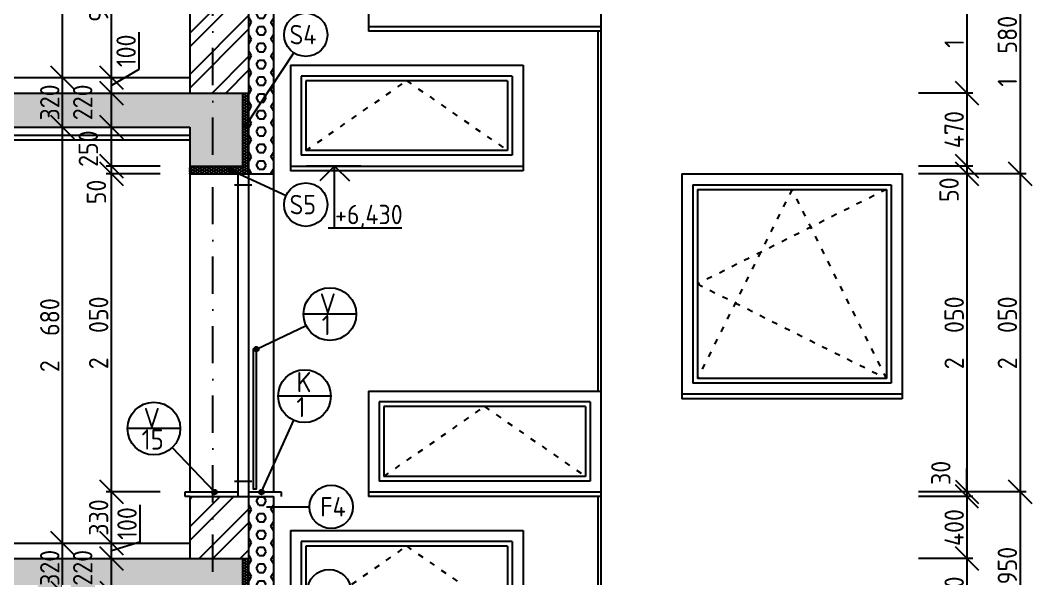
# Model space of a CAD drawing. Extents: x 3792242 to 5145247, y -1546315 to -1031918.
# Drawn here: x 3809350 to 3815874, y -1498990 to -1495390 of the extents above; entities that cross this region are included whole.
import ezdxf

# ---------------------------------------------------------------- set-up
doc = ezdxf.new("R2010")
doc.units = 0
doc.header["$MEASUREMENT"] = 0
doc.linetypes.add('ACAD_ISO03W100', pattern=[30, 12, -18])
doc.linetypes.add('BODKOCIARKOVANA_3', pattern=[5.6, 3, -1.3, 0, -1.3])
doc.layers.get('0').update_dxf_attribs({"linetype": 'CONTINUOUS'})
doc.layers.get('Defpoints').update_dxf_attribs({"color": 61, "linetype": 'CONTINUOUS'})
for name, color, linetype in [('KÓTY', 4, 'CONTINUOUS'), ('MÚRY', 1, 'CONTINUOUS'), ('OKNÁ', 143, 'CONTINUOUS'), ('osi', 253, 'CONTINUOUS'), ('TENKÁ', 7, 'CONTINUOUS'), ('ŠRAFY', 82, 'CONTINUOUS'), ('šrafy-múry', 8, 'CONTINUOUS')]:
    doc.layers.add(name, color=color, linetype=linetype)
doc.styles.add('STYLE1', font='isocp.shx')
doc.dimstyles.new('STANDARD-50', dxfattribs={"dimtxt": 125, "dimasz": 150, "dimexe": 10, "dimexo": 200, "dimgap": 20, "dimtad": 1, "dimdsep": 46, "dimlunit": 6, "dimtxsty": 'STYLE1', "dimblk1": 'OBLIQUE', "dimblk2": 'OBLIQUE', "dimsah": 1, "dimcen": 2.5, "dimse1": 1, "dimse2": 1, "dimadec": 0, "dimazin": 0, "dimtfac": 1, "dimtmove": 1, "dimatfit": 3, "dimldrblk": 'OBLIQUE', "dimfxl": 1, "dimtolj": 1, "dimtzin": 0, "dimarcsym": 0})
pattern_1 = [(45, (10351.7, -394519.38), (-132.5825215, 132.5825215), []), (45, (10440.08, -394519.38), (-132.5825215, 132.5825215), [])]
pattern_2 = [(0, (-605392.31, 16000), (0, 54.12658774), [31.25, -62.5]), (120, (-605392.31, 16000), (-46.875, -27.06329387), [31.25, -62.5]), (60, (-605361.06, 16000), (-46.875, 27.06329387), [31.25, -62.5])]

# ---------------------------------------------------------------- blocks, each defined once
blk = doc.blocks.new('_OBLIQUE')
at = {"color": 0, "linetype": 'ByBlock'}
blk.add_line((-0.5, -0.5), (0.5, 0.5), dxfattribs=at)
blk = doc.blocks.new('*D33346')
at = {"layer": 'Defpoints', "color": 0}
for p in [(3809937.7, -1498860.3), (3810442.7, -1498860.3), (3810442.7, -1499080.3)]:
    blk.add_point(p, dxfattribs=at)
at = {"layer": 'KÓTY', "color": 0, "lineweight": -2, "ltscale": 0.25}
blk.add_line((3809937.7, -1499080.3), (3809937.7, -1498860.3), dxfattribs=at)
at = {"layer": 'KÓTY', "color": 0, "linetype": 'ByBlock', "lineweight": -2, "xscale": 150, "yscale": 150, "zscale": 150}
for p, rotation in [((3809937.7, -1498860.3), 90), ((3809937.7, -1499080.3), 270)]:
    blk.add_blockref('_OBLIQUE', p, dxfattribs=dict(at, rotation=rotation))
at = {"layer": 'KÓTY', "color": 0, "insert": (3809752.7, -1498919.5), "char_height": 125, "attachment_point": 5, "rotation": 90, "style": 'STYLE1'}
blk.add_mtext('\\A1;220', dxfattribs=at)
blk = doc.blocks.new('*D33347')
at = {"layer": 'Defpoints', "color": 0}
for p in [(3809937.7, -1498760.3), (3810442.7, -1498760.3), (3810442.7, -1498860.3)]:
    blk.add_point(p, dxfattribs=at)
at = {"layer": 'KÓTY', "color": 0, "lineweight": -2, "ltscale": 0.25}
for p, q in [((3810121.2, -1498513.9), (3810121.2, -1498754)), ((3810121.2, -1498754), (3809937.7, -1498810.3)), ((3809937.7, -1498860.3), (3809937.7, -1498760.3))]:
    blk.add_line(p, q, dxfattribs=at)
at = {"layer": 'KÓTY', "color": 0, "linetype": 'ByBlock', "lineweight": -2, "xscale": 150, "yscale": 150, "zscale": 150}
for p, rotation in [((3809937.7, -1498760.3), 90), ((3809937.7, -1498860.3), 270)]:
    blk.add_blockref('_OBLIQUE', p, dxfattribs=dict(at, rotation=rotation))
at = {"layer": 'KÓTY', "color": 0, "insert": (3810038.7, -1498634), "char_height": 125, "attachment_point": 5, "rotation": 90, "style": 'STYLE1'}
blk.add_mtext('\\A1;100', dxfattribs=at)
blk = doc.blocks.new('*D33348')
at = {"layer": 'Defpoints', "color": 0}
for p in [(3809937.7, -1498430.3), (3810442.7, -1498430.3), (3810442.7, -1498760.3)]:
    blk.add_point(p, dxfattribs=at)
at = {"layer": 'KÓTY', "color": 0, "lineweight": -2, "ltscale": 0.25}
blk.add_line((3809937.7, -1498760.3), (3809937.7, -1498430.3), dxfattribs=at)
at = {"layer": 'KÓTY', "color": 0, "linetype": 'ByBlock', "lineweight": -2, "xscale": 150, "yscale": 150, "zscale": 150}
for p, rotation in [((3809937.7, -1498430.3), 90), ((3809937.7, -1498760.3), 270)]:
    blk.add_blockref('_OBLIQUE', p, dxfattribs=dict(at, rotation=rotation))
at = {"layer": 'KÓTY', "color": 0, "insert": (3809855.2, -1498595.3), "char_height": 125, "attachment_point": 5, "rotation": 90, "style": 'STYLE1'}
blk.add_mtext('\\A1;330', dxfattribs=at)
blk = doc.blocks.new('*D33349')
at = {"layer": 'Defpoints', "color": 0}
for p in [(3809937.7, -1496380.3), (3810442.7, -1496380.3), (3810442.7, -1498430.3)]:
    blk.add_point(p, dxfattribs=at)
at = {"layer": 'KÓTY', "color": 0, "lineweight": -2, "ltscale": 0.25}
blk.add_line((3809937.7, -1498430.3), (3809937.7, -1496380.3), dxfattribs=at)
at = {"layer": 'KÓTY', "color": 0, "linetype": 'ByBlock', "lineweight": -2, "xscale": 150, "yscale": 150, "zscale": 150}
for p, rotation in [((3809937.7, -1496380.3), 90), ((3809937.7, -1498430.3), 270)]:
    blk.add_blockref('_OBLIQUE', p, dxfattribs=dict(at, rotation=rotation))
at = {"layer": 'KÓTY', "color": 0, "insert": (3809855.2, -1497405.3), "char_height": 125, "attachment_point": 5, "rotation": 90, "style": 'STYLE1'}
blk.add_mtext('\\A1;2ﾠ050', dxfattribs=at)
blk = doc.blocks.new('*D33350')
at = {"layer": 'Defpoints', "color": 0}
for p in [(3809937.7, -1496330.3), (3810442.7, -1496330.3), (3810442.7, -1496380.3)]:
    blk.add_point(p, dxfattribs=at)
at = {"layer": 'KÓTY', "color": 0, "lineweight": -2, "ltscale": 0.25}
blk.add_line((3809937.7, -1496380.3), (3809937.7, -1496330.3), dxfattribs=at)
at = {"layer": 'KÓTY', "color": 0, "linetype": 'ByBlock', "lineweight": -2, "xscale": 150, "yscale": 150, "zscale": 150}
for p, rotation in [((3809937.7, -1496330.3), 90), ((3809937.7, -1496380.3), 270)]:
    blk.add_blockref('_OBLIQUE', p, dxfattribs=dict(at, rotation=rotation))
at = {"layer": 'KÓTY', "color": 0, "insert": (3809841.2, -1496497), "char_height": 125, "attachment_point": 5, "rotation": 90, "style": 'STYLE1'}
blk.add_mtext('\\A1;50', dxfattribs=at)
blk = doc.blocks.new('*D33351')
at = {"layer": 'Defpoints', "color": 0}
for p in [(3809937.7, -1496080.3), (3810442.7, -1496080.3), (3810442.7, -1496330.3)]:
    blk.add_point(p, dxfattribs=at)
at = {"layer": 'KÓTY', "color": 0, "lineweight": -2, "ltscale": 0.25}
blk.add_line((3809937.7, -1496330.3), (3809937.7, -1496080.3), dxfattribs=at)
at = {"layer": 'KÓTY', "color": 0, "linetype": 'ByBlock', "lineweight": -2, "xscale": 150, "yscale": 150, "zscale": 150}
for p, rotation in [((3809937.7, -1496080.3), 90), ((3809937.7, -1496330.3), 270)]:
    blk.add_blockref('_OBLIQUE', p, dxfattribs=dict(at, rotation=rotation))
at = {"layer": 'KÓTY', "color": 0, "insert": (3809788.7, -1496218), "char_height": 125, "attachment_point": 5, "rotation": 90, "style": 'STYLE1'}
blk.add_mtext('\\A1;250', dxfattribs=at)
blk = doc.blocks.new('*D33352')
at = {"layer": 'Defpoints', "color": 0}
for p in [(3809937.7, -1495860.3), (3810442.7, -1495860.3), (3810442.7, -1496080.3)]:
    blk.add_point(p, dxfattribs=at)
at = {"layer": 'KÓTY', "color": 0, "lineweight": -2, "ltscale": 0.25}
blk.add_line((3809937.7, -1496080.3), (3809937.7, -1495860.3), dxfattribs=at)
at = {"layer": 'KÓTY', "color": 0, "linetype": 'ByBlock', "lineweight": -2, "xscale": 150, "yscale": 150, "zscale": 150}
for p, rotation in [((3809937.7, -1495860.3), 90), ((3809937.7, -1496080.3), 270)]:
    blk.add_blockref('_OBLIQUE', p, dxfattribs=dict(at, rotation=rotation))
at = {"layer": 'KÓTY', "color": 0, "insert": (3809752.7, -1495919.5), "char_height": 125, "attachment_point": 5, "rotation": 90, "style": 'STYLE1'}
blk.add_mtext('\\A1;220', dxfattribs=at)
blk = doc.blocks.new('*D33353')
at = {"layer": 'Defpoints', "color": 0}
for p in [(3809937.7, -1495760.3), (3810442.7, -1495760.3), (3810442.7, -1495860.3)]:
    blk.add_point(p, dxfattribs=at)
at = {"layer": 'KÓTY', "color": 0, "lineweight": -2, "ltscale": 0.25}
for p, q in [((3810115.2, -1495467.4), (3810115.2, -1495707.5)), ((3810115.2, -1495707.5), (3809937.7, -1495810.3)), ((3809937.7, -1495860.3), (3809937.7, -1495760.3))]:
    blk.add_line(p, q, dxfattribs=at)
at = {"layer": 'KÓTY', "color": 0, "linetype": 'ByBlock', "lineweight": -2, "xscale": 150, "yscale": 150, "zscale": 150}
for p, rotation in [((3809937.7, -1495760.3), 90), ((3809937.7, -1495860.3), 270)]:
    blk.add_blockref('_OBLIQUE', p, dxfattribs=dict(at, rotation=rotation))
at = {"layer": 'KÓTY', "color": 0, "insert": (3810032.7, -1495587.5), "char_height": 125, "attachment_point": 5, "rotation": 90, "style": 'STYLE1'}
blk.add_mtext('\\A1;100', dxfattribs=at)
blk = doc.blocks.new('*D33354')
at = {"layer": 'Defpoints', "color": 0}
for p in [(3809937.7, -1494800.3), (3810442.7, -1494800.3), (3810442.7, -1495760.3)]:
    blk.add_point(p, dxfattribs=at)
at = {"layer": 'KÓTY', "color": 0, "lineweight": -2, "ltscale": 0.25}
blk.add_line((3809937.7, -1495760.3), (3809937.7, -1494800.3), dxfattribs=at)
at = {"layer": 'KÓTY', "color": 0, "linetype": 'ByBlock', "lineweight": -2, "xscale": 150, "yscale": 150, "zscale": 150}
for p, rotation in [((3809937.7, -1494800.3), 90), ((3809937.7, -1495760.3), 270)]:
    blk.add_blockref('_OBLIQUE', p, dxfattribs=dict(at, rotation=rotation))
at = {"layer": 'KÓTY', "color": 0, "insert": (3809855.2, -1495280.3), "char_height": 125, "attachment_point": 5, "rotation": 90, "style": 'STYLE1'}
blk.add_mtext('\\A1;960', dxfattribs=at)
blk = doc.blocks.new('*D33373')
at = {"layer": 'Defpoints', "color": 0}
for p in [(3809622.7, -1498760.3), (3809622.7, -1498760.3), (3809622.7, -1499080.3)]:
    blk.add_point(p, dxfattribs=at)
at = {"layer": 'KÓTY', "color": 0, "lineweight": -2, "ltscale": 0.25}
blk.add_line((3809622.7, -1499080.3), (3809622.7, -1498760.3), dxfattribs=at)
at = {"layer": 'KÓTY', "color": 0, "linetype": 'ByBlock', "lineweight": -2, "xscale": 150, "yscale": 150, "zscale": 150}
for p, rotation in [((3809622.7, -1498760.3), 90), ((3809622.7, -1499080.3), 270)]:
    blk.add_blockref('_OBLIQUE', p, dxfattribs=dict(at, rotation=rotation))
at = {"layer": 'KÓTY', "color": 0, "insert": (3809540.2, -1498920.3), "char_height": 125, "attachment_point": 5, "rotation": 90, "style": 'STYLE1'}
blk.add_mtext('\\A1;320', dxfattribs=at)
blk = doc.blocks.new('*D33374')
at = {"layer": 'Defpoints', "color": 0}
for p in [(3809622.7, -1496080.3), (3809622.7, -1496080.3), (3809622.7, -1498760.3)]:
    blk.add_point(p, dxfattribs=at)
at = {"layer": 'KÓTY', "color": 0, "lineweight": -2, "ltscale": 0.25}
blk.add_line((3809622.7, -1498760.3), (3809622.7, -1496080.3), dxfattribs=at)
at = {"layer": 'KÓTY', "color": 0, "linetype": 'ByBlock', "lineweight": -2, "xscale": 150, "yscale": 150, "zscale": 150}
for p, rotation in [((3809622.7, -1496080.3), 90), ((3809622.7, -1498760.3), 270)]:
    blk.add_blockref('_OBLIQUE', p, dxfattribs=dict(at, rotation=rotation))
at = {"layer": 'KÓTY', "color": 0, "insert": (3809540.2, -1497420.3), "char_height": 125, "attachment_point": 5, "rotation": 90, "style": 'STYLE1'}
blk.add_mtext('\\A1;2ﾠ680', dxfattribs=at)
blk = doc.blocks.new('*D33375')
at = {"layer": 'Defpoints', "color": 0}
for p in [(3809622.7, -1495760.3), (3809622.7, -1495760.3), (3809622.7, -1496080.3)]:
    blk.add_point(p, dxfattribs=at)
at = {"layer": 'KÓTY', "color": 0, "lineweight": -2, "ltscale": 0.25}
blk.add_line((3809622.7, -1496080.3), (3809622.7, -1495760.3), dxfattribs=at)
at = {"layer": 'KÓTY', "color": 0, "linetype": 'ByBlock', "lineweight": -2, "xscale": 150, "yscale": 150, "zscale": 150}
for p, rotation in [((3809622.7, -1495760.3), 90), ((3809622.7, -1496080.3), 270)]:
    blk.add_blockref('_OBLIQUE', p, dxfattribs=dict(at, rotation=rotation))
at = {"layer": 'KÓTY', "color": 0, "insert": (3809540.2, -1495920.3), "char_height": 125, "attachment_point": 5, "rotation": 90, "style": 'STYLE1'}
blk.add_mtext('\\A1;320', dxfattribs=at)
blk = doc.blocks.new('*D33376')
at = {"layer": 'Defpoints', "color": 0}
for p in [(3809622.7, -1493080.3), (3809622.7, -1493080.3), (3809622.7, -1495760.3)]:
    blk.add_point(p, dxfattribs=at)
at = {"layer": 'KÓTY', "color": 0, "lineweight": -2, "ltscale": 0.25}
blk.add_line((3809622.7, -1495760.3), (3809622.7, -1493080.3), dxfattribs=at)
at = {"layer": 'KÓTY', "color": 0, "linetype": 'ByBlock', "lineweight": -2, "xscale": 150, "yscale": 150, "zscale": 150}
for p, rotation in [((3809622.7, -1493080.3), 90), ((3809622.7, -1495760.3), 270)]:
    blk.add_blockref('_OBLIQUE', p, dxfattribs=dict(at, rotation=rotation))
at = {"layer": 'KÓTY', "color": 0, "insert": (3809540.2, -1494420.3), "char_height": 125, "attachment_point": 5, "rotation": 90, "style": 'STYLE1'}
blk.add_mtext('\\A1;2ﾠ680', dxfattribs=at)
blk = doc.blocks.new('*D49353')
at = {"layer": 'Defpoints', "color": 0}
for p in [(3810982.7, -1494800.3), (3810982.7, -1496380.3), (3815799.2, -1496380.3)]:
    blk.add_point(p, dxfattribs=at)
at = {"layer": 'KÓTY', "color": 0, "lineweight": -2, "ltscale": 0.25}
blk.add_line((3815799.2, -1494800.3), (3815799.2, -1496380.3), dxfattribs=at)
at = {"layer": 'KÓTY', "color": 0, "linetype": 'ByBlock', "lineweight": -2, "xscale": 150, "yscale": 150, "zscale": 150}
for p, rotation in [((3815799.2, -1494800.3), 90), ((3815799.2, -1496380.3), 270)]:
    blk.add_blockref('_OBLIQUE', p, dxfattribs=dict(at, rotation=rotation))
at = {"layer": 'KÓTY', "color": 0, "insert": (3815716.7, -1495590.3), "char_height": 125, "attachment_point": 5, "rotation": 90, "style": 'STYLE1'}
blk.add_mtext('\\A1;1ﾠ580', dxfattribs=at)
blk = doc.blocks.new('*D49354')
at = {"layer": 'Defpoints', "color": 0}
for p in [(3810982.7, -1496380.3), (3810982.7, -1498430.3), (3815799.2, -1498430.3)]:
    blk.add_point(p, dxfattribs=at)
at = {"layer": 'KÓTY', "color": 0, "lineweight": -2, "ltscale": 0.25}
blk.add_line((3815799.2, -1496380.3), (3815799.2, -1498430.3), dxfattribs=at)
at = {"layer": 'KÓTY', "color": 0, "linetype": 'ByBlock', "lineweight": -2, "xscale": 150, "yscale": 150, "zscale": 150}
for p, rotation in [((3815799.2, -1496380.3), 90), ((3815799.2, -1498430.3), 270)]:
    blk.add_blockref('_OBLIQUE', p, dxfattribs=dict(at, rotation=rotation))
at = {"layer": 'KÓTY', "color": 0, "insert": (3815716.7, -1497405.3), "char_height": 125, "attachment_point": 5, "rotation": 90, "style": 'STYLE1'}
blk.add_mtext('\\A1;2ﾠ050', dxfattribs=at)
blk = doc.blocks.new('*D49355')
at = {"layer": 'Defpoints', "color": 0}
for p in [(3810982.7, -1498430.3), (3810982.7, -1499380.3), (3815799.2, -1499380.3)]:
    blk.add_point(p, dxfattribs=at)
at = {"layer": 'KÓTY', "color": 0, "lineweight": -2, "ltscale": 0.25}
blk.add_line((3815799.2, -1498430.3), (3815799.2, -1499380.3), dxfattribs=at)
at = {"layer": 'KÓTY', "color": 0, "linetype": 'ByBlock', "lineweight": -2, "xscale": 150, "yscale": 150, "zscale": 150}
for p, rotation in [((3815799.2, -1498430.3), 90), ((3815799.2, -1499380.3), 270)]:
    blk.add_blockref('_OBLIQUE', p, dxfattribs=dict(at, rotation=rotation))
at = {"layer": 'KÓTY', "color": 0, "insert": (3815716.7, -1498905.3), "char_height": 125, "attachment_point": 5, "rotation": 90, "style": 'STYLE1'}
blk.add_mtext('\\A1;950', dxfattribs=at)
blk = doc.blocks.new('*D49366')
at = {"layer": 'Defpoints', "color": 0}
for p in [(3810752.7, -1494830.3), (3810782.7, -1495860.3), (3815456.2, -1495860.3)]:
    blk.add_point(p, dxfattribs=at)
at = {"layer": 'KÓTY', "color": 0, "lineweight": -2, "ltscale": 0.25}
blk.add_line((3815456.2, -1494830.3), (3815456.2, -1495860.3), dxfattribs=at)
at = {"layer": 'KÓTY', "color": 0, "linetype": 'ByBlock', "lineweight": -2, "xscale": 150, "yscale": 150, "zscale": 150}
for p, rotation in [((3815456.2, -1494830.3), 90), ((3815456.2, -1495860.3), 270)]:
    blk.add_blockref('_OBLIQUE', p, dxfattribs=dict(at, rotation=rotation))
at = {"layer": 'KÓTY', "color": 0, "insert": (3815373.7, -1495345.3), "char_height": 125, "attachment_point": 5, "rotation": 90, "style": 'STYLE1'}
blk.add_mtext('\\A1;1ﾠ030', dxfattribs=at)
blk = doc.blocks.new('*D49367')
at = {"layer": 'Defpoints', "color": 0}
for p in [(3810782.7, -1495860.3), (3810782.7, -1496330.3), (3815456.2, -1496330.3)]:
    blk.add_point(p, dxfattribs=at)
at = {"layer": 'KÓTY', "color": 0, "lineweight": -2, "ltscale": 0.25}
blk.add_line((3815456.2, -1495860.3), (3815456.2, -1496330.3), dxfattribs=at)
at = {"layer": 'KÓTY', "color": 0, "linetype": 'ByBlock', "lineweight": -2, "xscale": 150, "yscale": 150, "zscale": 150}
for p, rotation in [((3815456.2, -1495860.3), 90), ((3815456.2, -1496330.3), 270)]:
    blk.add_blockref('_OBLIQUE', p, dxfattribs=dict(at, rotation=rotation))
at = {"layer": 'KÓTY', "color": 0, "insert": (3815373.7, -1496095.3), "char_height": 125, "attachment_point": 5, "rotation": 90, "style": 'STYLE1'}
blk.add_mtext('\\A1;470', dxfattribs=at)
blk = doc.blocks.new('*D49368')
at = {"layer": 'Defpoints', "color": 0}
for p in [(3810782.7, -1496330.3), (3810822.7, -1496380.3), (3815456.2, -1496380.3)]:
    blk.add_point(p, dxfattribs=at)
at = {"layer": 'KÓTY', "color": 0, "lineweight": -2, "ltscale": 0.25}
blk.add_line((3815456.2, -1496330.3), (3815456.2, -1496380.3), dxfattribs=at)
at = {"layer": 'KÓTY', "color": 0, "linetype": 'ByBlock', "lineweight": -2, "xscale": 150, "yscale": 150, "zscale": 150}
for p, rotation in [((3815456.2, -1496330.3), 90), ((3815456.2, -1496380.3), 270)]:
    blk.add_blockref('_OBLIQUE', p, dxfattribs=dict(at, rotation=rotation))
at = {"layer": 'KÓTY', "color": 0, "insert": (3815340.7, -1496482.5), "char_height": 125, "attachment_point": 5, "rotation": 90, "style": 'STYLE1'}
blk.add_mtext('\\A1;50', dxfattribs=at)
blk = doc.blocks.new('*D49369')
at = {"layer": 'Defpoints', "color": 0}
for p in [(3810822.7, -1496380.3), (3810752.7, -1498430.3), (3815456.2, -1498430.3)]:
    blk.add_point(p, dxfattribs=at)
at = {"layer": 'KÓTY', "color": 0, "lineweight": -2, "ltscale": 0.25}
blk.add_line((3815456.2, -1496380.3), (3815456.2, -1498430.3), dxfattribs=at)
at = {"layer": 'KÓTY', "color": 0, "linetype": 'ByBlock', "lineweight": -2, "xscale": 150, "yscale": 150, "zscale": 150}
for p, rotation in [((3815456.2, -1496380.3), 90), ((3815456.2, -1498430.3), 270)]:
    blk.add_blockref('_OBLIQUE', p, dxfattribs=dict(at, rotation=rotation))
at = {"layer": 'KÓTY', "color": 0, "insert": (3815373.7, -1497405.3), "char_height": 125, "attachment_point": 5, "rotation": 90, "style": 'STYLE1'}
blk.add_mtext('\\A1;2ﾠ050', dxfattribs=at)
blk = doc.blocks.new('*D49370')
at = {"layer": 'Defpoints', "color": 0}
for p in [(3810752.7, -1498430.3), (3810752.7, -1498460.3), (3815456.2, -1498460.3)]:
    blk.add_point(p, dxfattribs=at)
at = {"layer": 'KÓTY', "color": 0, "lineweight": -2, "ltscale": 0.25}
for p, q in [((3815456.2, -1498430.3), (3815456.2, -1498280.3)), ((3815456.2, -1498430.3), (3815456.2, -1498460.3)), ((3815456.2, -1498460.3), (3815456.2, -1498610.3))]:
    blk.add_line(p, q, dxfattribs=at)
at = {"layer": 'KÓTY', "color": 0, "linetype": 'ByBlock', "lineweight": -2, "xscale": 150, "yscale": 150, "zscale": 150}
for p, rotation in [((3815456.2, -1498430.3), 270), ((3815456.2, -1498460.3), 90)]:
    blk.add_blockref('_OBLIQUE', p, dxfattribs=dict(at, rotation=rotation))
at = {"layer": 'KÓTY', "color": 0, "insert": (3815287.7, -1498308), "char_height": 125, "attachment_point": 5, "rotation": 90, "style": 'STYLE1'}
blk.add_mtext('\\A1;30', dxfattribs=at)
blk = doc.blocks.new('*D49371')
at = {"layer": 'Defpoints', "color": 0}
for p in [(3810752.7, -1498460.3), (3810782.7, -1498860.3), (3815456.2, -1498860.3)]:
    blk.add_point(p, dxfattribs=at)
at = {"layer": 'KÓTY', "color": 0, "lineweight": -2, "ltscale": 0.25}
blk.add_line((3815456.2, -1498460.3), (3815456.2, -1498860.3), dxfattribs=at)
at = {"layer": 'KÓTY', "color": 0, "linetype": 'ByBlock', "lineweight": -2, "xscale": 150, "yscale": 150, "zscale": 150}
for p, rotation in [((3815456.2, -1498460.3), 90), ((3815456.2, -1498860.3), 270)]:
    blk.add_blockref('_OBLIQUE', p, dxfattribs=dict(at, rotation=rotation))
at = {"layer": 'KÓTY', "color": 0, "insert": (3815373.7, -1498660.3), "char_height": 125, "attachment_point": 5, "rotation": 90, "style": 'STYLE1'}
blk.add_mtext('\\A1;400', dxfattribs=at)
blk = doc.blocks.new('*D49372')
at = {"layer": 'Defpoints', "color": 0}
for p in [(3810782.7, -1498860.3), (3810782.7, -1499330.3), (3815456.2, -1499330.3)]:
    blk.add_point(p, dxfattribs=at)
at = {"layer": 'KÓTY', "color": 0, "lineweight": -2, "ltscale": 0.25}
blk.add_line((3815456.2, -1498860.3), (3815456.2, -1499330.3), dxfattribs=at)
at = {"layer": 'KÓTY', "color": 0, "linetype": 'ByBlock', "lineweight": -2, "xscale": 150, "yscale": 150, "zscale": 150}
for p, rotation in [((3815456.2, -1498860.3), 90), ((3815456.2, -1499330.3), 270)]:
    blk.add_blockref('_OBLIQUE', p, dxfattribs=dict(at, rotation=rotation))
at = {"layer": 'KÓTY', "color": 0, "insert": (3815373.7, -1499095.3), "char_height": 125, "attachment_point": 5, "rotation": 90, "style": 'STYLE1'}
blk.add_mtext('\\A1;470', dxfattribs=at)

msp = doc.modelspace()

# ---------------------------------------------------------------- hatches: boundary and pattern name
at = {"layer": 'TENKÁ'}
h = msp.add_hatch(color=256, dxfattribs=at)
h.dxf.hatch_style = 1
h.paths.add_polyline_path([(3810805.193, -1496054.676, -2.41421356), (3810790.193, -1496069.676, -0.41421356)])
h = msp.add_hatch(color=256, dxfattribs=at)
h.dxf.hatch_style = 1
h.paths.add_polyline_path([(3810710.664, -1496341.499, 2.41421356), (3810725.664, -1496356.499, 0.41421356)])
h = msp.add_hatch(color=256, dxfattribs=at)
h.dxf.hatch_style = 1
h.paths.add_polyline_path([(3810872.693, -1497495.27, 2.41421356), (3810887.693, -1497510.27, 0.41421356)])
h = msp.add_hatch(color=256, dxfattribs=at)
h.dxf.hatch_style = 1
h.paths.add_polyline_path([(3810602.193, -1498416.845, 2.41421356), (3810617.193, -1498431.845, 0.41421356)])
h = msp.add_hatch(color=256, dxfattribs=at)
h.dxf.hatch_style = 1
h.paths.add_polyline_path([(3810905.193, -1498416.845, 2.41421356), (3810920.193, -1498431.845, 0.41421356)])
at = {"layer": 'ŠRAFY'}
h = msp.add_hatch(dxfattribs=at)
h.set_pattern_fill('ANSI32', color=256, scale=500)
h.set_pattern_definition(pattern_1)
h.paths.add_polyline_path([(3810822.693, -1494830.27), (3810442.693, -1494830.27), (3810442.693, -1495760.27), (3810442.693, -1495860.27), (3810822.693, -1495860.27)])
h = msp.add_hatch(dxfattribs=at)
h.set_pattern_fill('HEX', color=256, scale=250)
h.set_pattern_definition(pattern_2)
h.paths.add_polyline_path([(3810822.693, -1496380.27), (3810982.693, -1496380.27), (3810982.693, -1494830.27), (3810822.693, -1494830.27), (3810822.693, -1495860.27)])
h = msp.add_hatch(dxfattribs=at)
h.set_pattern_fill('HONEY', color=256, scale=80, angle=180)
h.set_pattern_definition([(0, (-628250.307, 4000), (15, 8.660254038), [10, -20]), (120, (-628250.307, 4000), (-15, 8.660254038), [10, -20]), (60, (-628250.307, 4000), (4e-15, 17.320508076), [-20, 10])])
h.paths.add_polyline_path([(3810822.693, -1495860.27), (3810822.693, -1496330.27), (3810782.693, -1496330.27), (3810782.693, -1495860.27)])
h = msp.add_hatch(dxfattribs=at)
h.set_pattern_fill('HONEY', color=256, scale=80, angle=180)
h.set_pattern_definition([(0, (-628250.307, 4000), (15, 8.660254038), [10, -20]), (120, (-628250.307, 4000), (-15, 8.660254038), [10, -20]), (60, (-628250.307, 4000), (3e-15, 17.320508076), [-20, 10])])
h.paths.add_polyline_path([(3810442.693, -1496380.27), (3810442.693, -1496330.27), (3810512.693, -1496330.27), (3810542.693, -1496330.27), (3810612.693, -1496330.27), (3810682.693, -1496330.27), (3810752.693, -1496330.27), (3810822.693, -1496330.27), (3810822.693, -1496380.27), (3810752.693, -1496380.27)])
h = msp.add_hatch(dxfattribs=at)
h.set_pattern_fill('ANSI32', color=256, scale=500)
h.set_pattern_definition(pattern_1)
h.paths.add_polyline_path([(3810822.693, -1498860.27), (3810822.693, -1498460.27), (3810752.693, -1498460.27), (3810442.693, -1498460.27), (3810442.693, -1498760.27), (3810442.693, -1498860.27)])
h = msp.add_hatch(dxfattribs=at)
h.set_pattern_fill('HEX', color=256, scale=250)
h.set_pattern_definition(pattern_2)
h.paths.add_polyline_path([(3810982.693, -1499380.27), (3810982.693, -1498460.27), (3810822.693, -1498460.27), (3810822.693, -1498860.27), (3810822.693, -1499380.27)])
h = msp.add_hatch(dxfattribs=at)
h.set_pattern_fill('HONEY', color=256, scale=80, angle=180)
h.set_pattern_definition([(0, (-628250.307, 1000), (15, 8.660254038), [10, -20]), (120, (-628250.307, 1000), (-15, 8.660254038), [10, -20]), (60, (-628250.307, 1000), (4e-15, 17.320508076), [-20, 10])])
h.paths.add_polyline_path([(3810822.693, -1498860.27), (3810822.693, -1499330.27), (3810782.693, -1499330.27), (3810782.693, -1498860.27)])
at = {"layer": 'šrafy-múry'}
h = msp.add_hatch(dxfattribs=at)
h.set_pattern_fill('ANSI36', color=253, scale=800, angle=180)
h.set_pattern_definition([(45, (-120860.31, 39883.5), (53.0330086, 194.4543648), [250, -50, 0, -50])])
h.paths.add_polyline_path([(3795652.693, -1495910.27), (3795632.693, -1495910.27), (3795632.693, -1496080.27), (3796982.693, -1496080.27), (3797142.693, -1496080.27), (3797222.693, -1496080.27), (3797222.693, -1496330.27), (3797522.693, -1496330.27), (3797522.693, -1496080.27), (3802757.693, -1496080.27), (3802897.693, -1496080.27), (3805447.693, -1496080.27), (3805562.693, -1496080.27), (3810442.693, -1496080.27), (3810442.693, -1496330.27), (3810782.693, -1496330.27), (3810782.693, -1495860.27), (3810442.693, -1495860.27), (3805562.693, -1495860.27), (3805447.693, -1495860.27), (3802897.693, -1495860.27), (3802757.693, -1495860.27), (3797222.693, -1495860.27), (3797222.693, -1495910.27), (3797212.693, -1495910.27), (3797142.693, -1495910.27), (3795702.693, -1495910.27)])
h = msp.add_hatch(dxfattribs=at)
h.set_pattern_fill('ANSI36', color=253, scale=800, angle=180)
h.set_pattern_definition([(45, (-120860.31, 36883.5), (53.0330086, 194.4543648), [250, -50, 0, -50])])
h.paths.add_polyline_path([(3795652.693, -1498910.27), (3795632.693, -1498910.27), (3795632.693, -1499080.27), (3796982.693, -1499080.27), (3797142.693, -1499080.27), (3797222.693, -1499080.27), (3797222.693, -1499330.27), (3797522.693, -1499330.27), (3797522.693, -1499080.27), (3802757.693, -1499080.27), (3802897.693, -1499080.27), (3805447.693, -1499080.27), (3805562.693, -1499080.27), (3810442.693, -1499080.27), (3810442.693, -1499330.27), (3810782.693, -1499330.27), (3810782.693, -1498860.27), (3810442.693, -1498860.27), (3805562.693, -1498860.27), (3805447.693, -1498860.27), (3802897.693, -1498860.27), (3802757.693, -1498860.27), (3797222.693, -1498860.27), (3797222.693, -1498910.27), (3797212.693, -1498910.27), (3797142.693, -1498910.27), (3795702.693, -1498910.27)])

# ---------------------------------------------------------------- linework, layer by layer
at = {"layer": 'KÓTY', "ltscale": 0.25}
for p, q in [((3815494.193, -1495860.27), (3815144.193, -1495860.27)), ((3810253.096, -1496330.27), (3809903.096, -1496330.27)), ((3811546.693, -1496330.27), (3811196.693, -1496330.27)), ((3815494.193, -1496330.27), (3815144.193, -1496330.27)), ((3810253.096, -1496380.27), (3809903.096, -1496380.27)), ((3815494.193, -1496380.27), (3815144.193, -1496380.27)), ((3815837.193, -1496380.27), (3815487.193, -1496380.27)), ((3810253.096, -1498430.27), (3809903.096, -1498430.27)), ((3815494.193, -1498430.27), (3815144.193, -1498430.27)), ((3815494.193, -1498460.27), (3815144.193, -1498460.27)), ((3815837.193, -1498430.27), (3815487.193, -1498430.27)), ((3815494.193, -1498860.27), (3815144.193, -1498860.27))]:
    msp.add_line(p, q, dxfattribs=at)
at = {"layer": 'MÚRY'}
for p, q in [((3810442.693, -1494830.27), (3810442.693, -1495760.27)), ((3810982.693, -1494830.27), (3810982.693, -1496380.27)), ((3805942.693, -1495760.27), (3810442.693, -1495760.27)), ((3805942.693, -1496080.27), (3810442.693, -1496080.27)), ((3810442.693, -1496080.27), (3810442.693, -1496380.27)), ((3810442.693, -1496380.27), (3810982.693, -1496380.27)), ((3810442.693, -1498460.27), (3810982.693, -1498460.27)), ((3810442.693, -1498460.27), (3810442.693, -1498760.27)), ((3810982.693, -1498460.27), (3810982.693, -1499380.27)), ((3805942.693, -1498760.27), (3810442.693, -1498760.27))]:
    msp.add_line(p, q, dxfattribs=at)
at = {"layer": 'OKNÁ', "ltscale": 0.25}
for p, q in [((3810805.193, -1496069.676), (3811114.185, -1495600.542)), ((3811192.693, -1495780.27), (3811192.693, -1496230.27)), ((3812492.693, -1495780.27), (3811192.693, -1495780.27)), ((3812492.693, -1495780.27), (3812492.693, -1496230.27)), ((3812492.693, -1496230.27), (3811192.693, -1496230.27)), ((3810752.693, -1496380.27), (3810752.693, -1498460.27)), ((3810822.693, -1496380.27), (3810822.693, -1498460.27)), ((3810732.693, -1496450.27), (3810842.693, -1496450.27)), ((3812995.193, -1497880.27), (3811695.193, -1497880.27)), ((3811695.193, -1497880.27), (3811695.193, -1498330.27)), ((3812995.193, -1497880.27), (3812995.193, -1498330.27)), ((3812995.193, -1498330.27), (3811695.193, -1498330.27)), ((3810732.693, -1498360.27), (3810842.693, -1498360.27)), ((3810938.193, -1498526.907), (3811215.554, -1498526.907)), ((3811192.693, -1498780.27), (3811192.693, -1499230.27)), ((3812492.693, -1498780.27), (3811192.693, -1498780.27)), ((3812492.693, -1498780.27), (3812492.693, -1499230.27))]:
    msp.add_line(p, q, dxfattribs=at)
at = {"layer": 'OKNÁ', "linetype": 'ACAD_ISO03W100', "ltscale": 3}
for p, q in [((3811192.693, -1496230.27), (3811842.693, -1495780.27)), ((3811842.693, -1495780.27), (3812492.693, -1496230.27)), ((3814937.693, -1496480.27), (3813717.693, -1497090.27)), ((3814327.693, -1496480.27), (3813717.693, -1497700.27)), ((3814937.693, -1497700.27), (3814327.693, -1496480.27)), ((3813717.693, -1497090.27), (3814937.693, -1497700.27)), ((3811695.193, -1498330.27), (3812345.193, -1497880.27)), ((3812345.193, -1497880.27), (3812995.193, -1498330.27)), ((3811192.693, -1499230.27), (3811842.693, -1498780.27)), ((3811842.693, -1498780.27), (3812492.693, -1499230.27))]:
    msp.add_line(p, q, dxfattribs=at)
at = {"layer": 'OKNÁ'}
for p, q in [((3813717.693, -1496480.27), (3814937.693, -1496480.27)), ((3813717.693, -1496480.27), (3813717.693, -1497700.27)), ((3814937.693, -1496480.27), (3814937.693, -1497700.27)), ((3814937.693, -1497700.27), (3813717.693, -1497700.27))]:
    msp.add_line(p, q, dxfattribs=at)
at = {"layer": 'OKNÁ', "ltscale": 0.25}
msp.add_lwpolyline([(3810872.693, -1497510.27), (3810852.693, -1497510.27), (3810852.693, -1498410.27), (3810872.693, -1498410.27)], close=True, dxfattribs=at)
for centre in [(3811191.193, -1495483.623), (3811191.193, -1496578.946), (3811355.554, -1498526.907), (3811342.089, -1499069.676)]:
    msp.add_circle(centre, 140, dxfattribs=at)
at = {"layer": 'osi', "linetype": 'BODKOCIARKOVANA_3', "ltscale": 80}
msp.add_line((3810592.693, -1508356), (3810592.693, -1485946), dxfattribs=at)
at = {"layer": 'TENKÁ'}
for p, q in [((3810822.693, -1494830.27), (3810822.693, -1496380.27)), ((3810442.693, -1495760.27), (3810442.693, -1495860.27)), ((3797222.693, -1495860.27), (3810822.693, -1495860.27)), ((3810782.693, -1495860.27), (3810782.693, -1496330.27)), ((3805942.693, -1496130.27), (3810442.693, -1496130.27)), ((3805942.693, -1496160.27), (3810442.693, -1496160.27)), ((3810442.693, -1496330.27), (3810782.693, -1496330.27)), ((3810442.693, -1496380.27), (3810442.693, -1498430.27)), ((3810710.664, -1496356.499), (3811064.145, -1496520.133)), ((3810982.693, -1496380.27), (3810982.693, -1498430.27)), ((3813617.693, -1496380.27), (3815037.693, -1496380.27)), ((3813617.693, -1496380.27), (3813617.693, -1497830.27)), ((3815037.693, -1496380.27), (3815037.693, -1497830.27)), ((3813687.693, -1496450.27), (3814967.693, -1496450.27)), ((3813687.693, -1496450.27), (3813687.693, -1497730.27)), ((3814967.693, -1496450.27), (3814967.693, -1497730.27)), ((3810872.693, -1497510.27), (3811193.463, -1497357.57)), ((3814967.693, -1497730.27), (3813687.693, -1497730.27)), ((3815037.693, -1497800.27), (3813617.693, -1497800.27)), ((3815037.693, -1497830.27), (3813617.693, -1497830.27)), ((3810906.484, -1498430.27), (3811113.678, -1497968.47)), ((3810602.193, -1498430.27), (3810329.492, -1498145.292)), ((3810412.693, -1498430.27), (3810752.693, -1498430.27)), ((3810412.693, -1498460.27), (3810412.693, -1498430.27)), ((3810442.693, -1498460.27), (3810412.693, -1498460.27)), ((3810822.693, -1498430.27), (3811032.693, -1498430.27)), ((3810822.693, -1498460.27), (3810822.693, -1499380.27)), ((3811032.693, -1498430.27), (3811032.693, -1498460.27)), ((3810442.693, -1498760.27), (3810442.693, -1498860.27)), ((3797222.693, -1498860.27), (3810822.693, -1498860.27)), ((3810782.693, -1498860.27), (3810782.693, -1499330.27))]:
    msp.add_line(p, q, dxfattribs=at)
at = {"layer": 'TENKÁ', "ltscale": 0.25}
for p, q in [((3811595.193, -1494780.27), (3811595.193, -1495460.27)), ((3813095.193, -1494780.27), (3813095.193, -1495460.27)), ((3811595.193, -1495430.27), (3813095.193, -1495430.27)), ((3813095.193, -1495460.27), (3811595.193, -1495460.27)), ((3811092.693, -1495680.27), (3811092.693, -1496360.27)), ((3811092.693, -1495680.27), (3812592.693, -1495680.27)), ((3812592.693, -1495680.27), (3812592.693, -1496360.27)), ((3811162.693, -1495750.27), (3811162.693, -1496260.27)), ((3812522.693, -1495750.27), (3811162.693, -1495750.27)), ((3812522.693, -1495750.27), (3812522.693, -1496260.27)), ((3812522.693, -1496260.27), (3811162.693, -1496260.27)), ((3811092.693, -1496330.27), (3812592.693, -1496330.27)), ((3812592.693, -1496360.27), (3811092.693, -1496360.27)), ((3811516.958, -1497284.5), (3811176.958, -1497284.5)), ((3811353.268, -1497813.367), (3811013.268, -1497813.367)), ((3811595.193, -1497780.27), (3811595.193, -1498460.27)), ((3811595.193, -1497780.27), (3813095.193, -1497780.27)), ((3813095.193, -1497780.27), (3813095.193, -1498460.27)), ((3813025.193, -1497850.27), (3811665.193, -1497850.27)), ((3811665.193, -1497850.27), (3811665.193, -1498360.27)), ((3813025.193, -1497850.27), (3813025.193, -1498360.27)), ((3810381.958, -1498022.468), (3810041.958, -1498022.468)), ((3813025.193, -1498360.27), (3811665.193, -1498360.27)), ((3811595.193, -1498430.27), (3813095.193, -1498430.27)), ((3813095.193, -1498460.27), (3811595.193, -1498460.27)), ((3811092.693, -1498680.27), (3811092.693, -1499360.27)), ((3811092.693, -1498680.27), (3812592.693, -1498680.27)), ((3812592.693, -1498680.27), (3812592.693, -1499360.27)), ((3811162.693, -1498750.27), (3811162.693, -1499260.27)), ((3812522.693, -1498750.27), (3811162.693, -1498750.27)), ((3812522.693, -1498750.27), (3812522.693, -1499260.27))]:
    msp.add_line(p, q, dxfattribs=at)
at = {"layer": 'TENKÁ', "color": 8, "ltscale": 0.25}
for p, q in [((3813075.193, -1495460.27), (3813075.193, -1497780.27)), ((3813095.193, -1495460.27), (3813095.193, -1497780.27)), ((3813075.193, -1498460.27), (3813075.193, -1500780.27)), ((3813095.193, -1498460.27), (3813095.193, -1500780.27))]:
    msp.add_line(p, q, dxfattribs=at)
at = {"layer": 'TENKÁ', "linetype": 'ByBlock', "ltscale": 0.25}
for p, q in [((3811377.749, -1496330.27), (3811282.29, -1496425.73)), ((3811377.749, -1496330.27), (3811473.209, -1496425.73)), ((3811377.749, -1496730.27), (3811377.749, -1496330.27)), ((3811810.554, -1496730.27), (3811336.656, -1496730.27))]:
    msp.add_line(p, q, dxfattribs=at)
at = {"layer": 'TENKÁ'}
for centre in [(3810805.193, -1496069.676), (3810710.664, -1496356.499), (3810872.693, -1497510.27), (3810602.193, -1498431.845), (3810905.193, -1498431.845)]:
    msp.add_circle(centre, 15, dxfattribs=at)
at = {"layer": 'TENKÁ', "ltscale": 0.25}
for centre in [(3811346.958, -1497284.5), (3811183.268, -1497813.367), (3810211.958, -1498022.468)]:
    msp.add_circle(centre, 170, dxfattribs=at)

# ---------------------------------------------------------------- texts
at = {"layer": 'TENKÁ', "ltscale": 0.25, "style": 'STYLE1'}
for s, p in [('S4', (3811086.888, -1495545.801)), ('S5', (3811086.888, -1496641.124)), ('+6,430', (3811380.185, -1496704.944)), ('F4', (3811284.25, -1498589.085))]:
    msp.add_text(s, height=125, dxfattribs=at).set_placement(p)
at = {"layer": 'TENKÁ', "style": 'STYLE1'}
for s, p in [('V', (3811280.928, -1497281)), ('1', (3811294.428, -1497419.637)), ('K', (3811131.738, -1497787.867)), ('1', (3811130.738, -1497948.503)), ('V', (3810145.928, -1498018.968)), ('15', (3810132.428, -1498157.604))]:
    msp.add_text(s, height=130, dxfattribs=at).set_placement(p)

# ---------------------------------------------------------------- dimensions: what is measured, and where the dimension line sits
at = {"layer": 'KÓTY', "ltscale": 0.25}
for base, p1, p2, picture, middle in [((3809622.693, -1493080.27), (3809622.693, -1495760.27), (3809622.693, -1493080.27), '*D33376', (3809540.15, -1494420.27)), ((3809937.693, -1494800.27), (3810442.693, -1495760.27), (3810442.693, -1494800.27), '*D33354', (3809855.193, -1495280.27)), ((3815456.193, -1495860.27), (3810752.693, -1494830.27), (3810782.693, -1495860.27), '*D49366', (3815373.65, -1495345.27)), ((3815799.193, -1496380.27), (3810982.693, -1494800.27), (3810982.693, -1496380.27), '*D49353', (3815716.65, -1495590.27)), ((3809622.693, -1495760.27), (3809622.693, -1496080.27), (3809622.693, -1495760.27), '*D33375', (3809540.193, -1495920.27)), ((3809937.693, -1495860.27), (3810442.693, -1496080.27), (3810442.693, -1495860.27), '*D33352', (3809752.693, -1495919.52)), ((3815456.193, -1496330.27), (3810782.693, -1495860.27), (3810782.693, -1496330.27), '*D49367', (3815373.693, -1496095.27)), ((3809622.693, -1496080.27), (3809622.693, -1498760.27), (3809622.693, -1496080.27), '*D33374', (3809540.15, -1497420.27)), ((3809937.693, -1496380.27), (3810442.693, -1498430.27), (3810442.693, -1496380.27), '*D33349', (3809855.15, -1497405.27)), ((3815456.193, -1498430.27), (3810822.693, -1496380.27), (3810752.693, -1498430.27), '*D49369', (3815373.65, -1497405.27)), ((3815799.193, -1498430.27), (3810982.693, -1496380.27), (3810982.693, -1498430.27), '*D49354', (3815716.65, -1497405.27)), ((3809937.693, -1498430.27), (3810442.693, -1498760.27), (3810442.693, -1498430.27), '*D33348', (3809855.193, -1498595.27)), ((3815456.193, -1498860.27), (3810752.693, -1498460.27), (3810782.693, -1498860.27), '*D49371', (3815373.693, -1498660.27)), ((3815799.193, -1499380.27), (3810982.693, -1498430.27), (3810982.693, -1499380.27), '*D49355', (3815716.693, -1498905.27)), ((3809622.693, -1498760.27), (3809622.693, -1499080.27), (3809622.693, -1498760.27), '*D33373', (3809540.193, -1498920.27)), ((3809937.693, -1498860.27), (3810442.693, -1499080.27), (3810442.693, -1498860.27), '*D33346', (3809752.693, -1498919.52)), ((3815456.193, -1499330.27), (3810782.693, -1498860.27), (3810782.693, -1499330.27), '*D49372', (3815373.693, -1499095.27))]:
    dim = msp.add_linear_dim(base=base, p1=p1, p2=p2, angle=90, dimstyle='STANDARD-50', override={"dimtxsty": 'STYLE1', "dimldrblk": 'OBLIQUE'}, dxfattribs=at)
    dim.commit()
    dim.dimension.update_dxf_attribs({"geometry": picture, "text_midpoint": middle})
for base, p1, p2, picture, middle in [((3809937.693, -1495760.27), (3810442.693, -1495860.27), (3810442.693, -1495760.27), '*D33353', (3810115.193, -1495687.5)), ((3809937.693, -1496080.27), (3810442.693, -1496330.27), (3810442.693, -1496080.27), '*D33351', (3809871.193, -1496218)), ((3809937.693, -1496330.27), (3810442.693, -1496380.27), (3810442.693, -1496330.27), '*D33350', (3809923.693, -1496497)), ((3815456.193, -1496380.27), (3810782.693, -1496330.27), (3810822.693, -1496380.27), '*D49368', (3815423.193, -1496482.5)), ((3815456.193, -1498460.27), (3810752.693, -1498430.27), (3810752.693, -1498460.27), '*D49370', (3815370.193, -1498308)), ((3809937.693, -1498760.27), (3810442.693, -1498860.27), (3810442.693, -1498760.27), '*D33347', (3810121.193, -1498734))]:
    dim = msp.add_linear_dim(base=base, p1=p1, p2=p2, angle=90, dimstyle='STANDARD-50', override={"dimtxsty": 'STYLE1', "dimldrblk": 'OBLIQUE'}, dxfattribs=at)
    dim.commit()
    dim.dimension.update_dxf_attribs({"geometry": picture, "text_midpoint": middle, "dimtype": 160})

doc.saveas('drawing.dxf')
